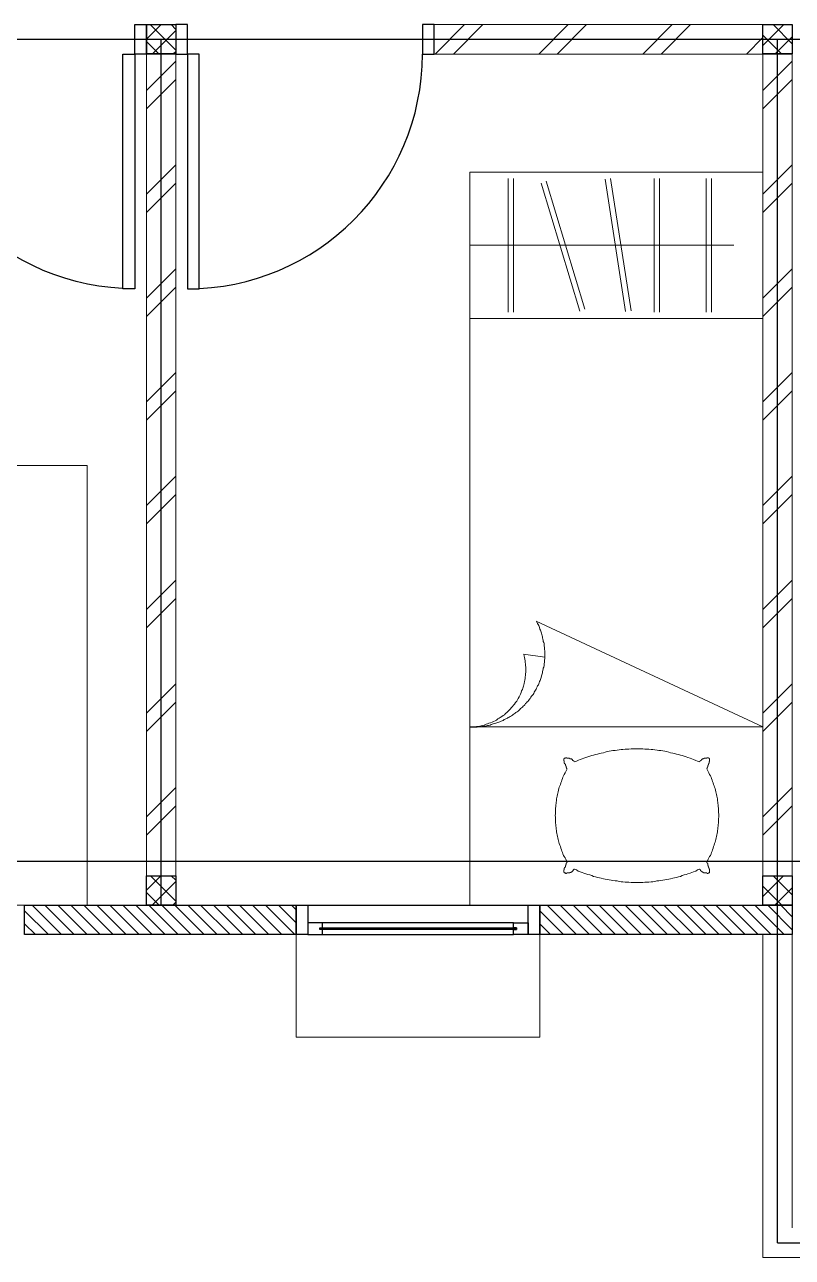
# Model space of a CAD drawing. Header units: millimetres. Extents: x -324 to 75, y -297 to 70.
# Drawn here: x -14.871 to -12.256, y -3.475 to 0.725 of the extents above; entities that cross this region are included whole.
import ezdxf

# ---------------------------------------------------------------- set-up
doc = ezdxf.new("R2010")
doc.units = ezdxf.units.MM
doc.linetypes.add('DASHDOT', pattern=[1, 0.5, -0.25, 0, -0.25])
doc.layers.get('defpoints').update_dxf_attribs({"color": 1})
for name, color, linetype, lineweight in [('ars', 11, 'Continuous', 0), ('KOL', 1, 'Continuous', 30), ('KOLOM', 4, 'Continuous', 9), ('lan', 7, 'Continuous', 15), ('NOT', 7, 'Continuous', 20), ('tem', 5, 'Continuous', 20)]:
    doc.layers.add(name, color=color, linetype=linetype, lineweight=lineweight)
doc.layers.add('as', color=1, linetype='Continuous', plot=False)
doc.layers.add('Kusen', color=30, linetype='Continuous')

# ---------------------------------------------------------------- blocks, each defined once
blk = doc.blocks.new('T. J2')
at = {"layer": 'Kusen'}
for p, q in [((-0.3692, 0.1), (0.2808, 0.1)), ((0.2808, 0.06), (-0.3692, 0.06)), ((-0.4192, 0), (0.3308, 0))]:
    blk.add_line(p, q, dxfattribs=at)
for points in [[(-0.4592, 0), (-0.4192, 0), (-0.4192, 0.1), (-0.4592, 0.1)], [(0.3308, 0), (0.3708, 0), (0.3708, 0.1), (0.3308, 0.1)]]:
    blk.add_lwpolyline(points, close=True, dxfattribs=at)
for points in [[(-0.3692, 0.0775), (-0.3692, 0.06), (-0.4192, 0.06), (-0.4192, 0.1), (-0.3692, 0.1), (-0.3692, 0.0825), (-0.3792, 0.0825), (-0.3792, 0.0775), (-0.3692, 0.0775)], [(0.2808, 0.0775), (0.2808, 0.06), (0.3308, 0.06), (0.3308, 0.1), (0.2808, 0.1), (0.2808, 0.0825), (0.2908, 0.0825), (0.2908, 0.0775), (0.2808, 0.0775)]]:
    blk.add_lwpolyline(points, dxfattribs=at)
at = {"layer": 'Kusen', "color": 141}
blk.add_lwpolyline([(-0.3792, 0.0775), (0.2908, 0.0775), (0.2908, 0.0825), (-0.3792, 0.0825)], close=True, dxfattribs=at)
blk = doc.blocks.new('P.80')
at = {"layer": 'Kusen'}
for points in [[(-69.8094, -74.8368), (-69.7694, -74.8368), (-69.7694, -74.0368), (-69.8094, -74.0368)], [(-70.6094, -74.9368), (-70.5694, -74.9368), (-70.5694, -74.8368), (-70.6094, -74.8368)], [(-69.7694, -74.9368), (-69.7294, -74.9368), (-69.7294, -74.8368), (-69.7694, -74.8368)]]:
    blk.add_lwpolyline(points, close=True, dxfattribs=at)
blk.add_arc((-69.7694, -74.8368), 0.8, 90, 180, dxfattribs=at)
blk = doc.blocks.new('K 10.10')
at = {"layer": 'ars'}
h = blk.add_hatch(dxfattribs=at)
h.set_pattern_fill('_USER', color=256, scale=0.05, angle=45, double=1, pattern_type=0)
h.set_pattern_definition([(45, (0, 0), (-0.035355339, 0.035355339), []), (135, (0, 0), (-0.035355339, -0.035355339), [])])
h.paths.add_polyline_path([(1560.5383, 1380.4069), (1560.6383, 1380.4069), (1560.6383, 1380.5069), (1560.5383, 1380.5069)])
at = {"layer": 'KOL'}
blk.add_lwpolyline([(1560.5383, 1380.4069), (1560.6383, 1380.4069), (1560.6383, 1380.5069), (1560.5383, 1380.5069)], close=True, dxfattribs=at)
blk = doc.blocks.new('BED2')
blk.add_lwpolyline([(-0.4994, 1.9988), (0.4994, 1.9988), (0.4994, 0), (-0.4994, 0)], close=True)
for points in [[(0.4994, 1.9988), (0.4994, 0)], [(-0.1435, 1.8765), (-0.1435, 1.8765), (-0.1435, 1.8765), (-0.1447, 1.8765), (-0.1447, 1.8777), (-0.1447, 1.8789), (-0.1471, 1.8789), (-0.1471, 1.8814), (-0.1495, 1.8814), (-0.1495, 1.8826), (-0.1495, 1.8826), (-0.1495, 1.8838), (-0.1519, 1.8838), (-0.1519, 1.8862), (-0.1556, 1.8862), (-0.1556, 1.8874), (-0.158, 1.8874), (-0.158, 1.8886), (-0.1592, 1.8886), (-0.1592, 1.8886), (-0.1689, 1.8886), (-0.1689, 1.8898), (-0.1701, 1.8898), (-0.1701, 1.891), (-0.1737, 1.891), (-0.1737, 1.8898), (-0.1737, 1.8898), (-0.1737, 1.8886), (-0.1774, 1.8886), (-0.1774, 1.8886), (-0.1774, 1.8886), (-0.1774, 1.8862), (-0.1786, 1.8862), (-0.1786, 1.8789), (-0.1774, 1.8789), (-0.1774, 1.8765), (-0.1774, 1.8765), (-0.1774, 1.8729), (-0.1762, 1.8729), (-0.1762, 1.8705), (-0.1749, 1.8705), (-0.1749, 1.868), (-0.1737, 1.868), (-0.1737, 1.8668), (-0.1737, 1.8668), (-0.1737, 1.8632), (-0.1725, 1.8632), (-0.1725, 1.8608), (-0.1713, 1.8608), (-0.1713, 1.8571), (-0.1713, 1.8571), (-0.1713, 1.8559), (-0.1701, 1.8559), (-0.1701, 1.8547), (-0.1689, 1.8547), (-0.1689, 1.8523), (-0.1677, 1.8523)], [(0.2827, 1.8765), (0.2766, 1.8789), (0.2706, 1.8826), (0.2633, 1.885), (0.2573, 1.8874), (0.2512, 1.8898), (0.2439, 1.8923), (0.2379, 1.8947), (0.2306, 1.8959), (0.2246, 1.8983), (0.2185, 1.9007), (0.2113, 1.9019), (0.2052, 1.9044), (0.1979, 1.9056), (0.1919, 1.9068), (0.1846, 1.9092), (0.1786, 1.9104), (0.1713, 1.9116), (0.1653, 1.9128), (0.158, 1.914), (0.1519, 1.9153), (0.1447, 1.9165), (0.1374, 1.9165), (0.1314, 1.9177), (0.1241, 1.9189), (0.118, 1.9189), (0.1108, 1.9201), (0.1047, 1.9201), (0.0975, 1.9201), (0.0902, 1.9213), (0.0841, 1.9213), (0.0769, 1.9213), (0.0708, 1.9213), (0.0636, 1.9213), (0.0563, 1.9213), (0.0502, 1.9213), (0.043, 1.9201), (0.0369, 1.9201), (0.0297, 1.9201), (0.0224, 1.9189), (0.0163, 1.9189), (0.0091, 1.9177), (0.003, 1.9165), (-0.0042, 1.9165), (-0.0115, 1.9153), (-0.0176, 1.914), (-0.0248, 1.9128), (-0.0309, 1.9116), (-0.0381, 1.9104), (-0.0442, 1.9092), (-0.0515, 1.9068), (-0.0575, 1.9056), (-0.0648, 1.9044), (-0.0708, 1.9019), (-0.0781, 1.9007), (-0.0841, 1.8983), (-0.0902, 1.8959), (-0.0975, 1.8947), (-0.1035, 1.8923), (-0.1108, 1.8898), (-0.1168, 1.8874), (-0.1229, 1.885), (-0.1301, 1.8826), (-0.1362, 1.8789), (-0.1423, 1.8765)], [(0.3081, 1.8523), (0.3081, 1.8523), (0.3081, 1.8547), (0.3093, 1.8547), (0.3093, 1.8559), (0.3105, 1.8559), (0.3105, 1.8571), (0.3117, 1.8571), (0.3117, 1.8608), (0.3117, 1.8608), (0.3117, 1.8632), (0.313, 1.8632), (0.313, 1.8668), (0.3142, 1.8668), (0.3142, 1.868), (0.3142, 1.868), (0.3142, 1.8705), (0.3154, 1.8705), (0.3154, 1.8729), (0.3166, 1.8729), (0.3166, 1.8765), (0.3178, 1.8765), (0.3178, 1.8789), (0.3178, 1.8789), (0.3178, 1.8862), (0.3178, 1.8862), (0.3178, 1.8886), (0.3166, 1.8886), (0.3166, 1.8886), (0.3142, 1.8886), (0.3142, 1.8898), (0.313, 1.8898), (0.313, 1.891), (0.3093, 1.891), (0.3093, 1.8898), (0.3081, 1.8898), (0.3081, 1.8886), (0.2996, 1.8886), (0.2996, 1.8886), (0.2972, 1.8886), (0.2972, 1.8874), (0.296, 1.8874), (0.296, 1.8862), (0.2924, 1.8862), (0.2924, 1.8838), (0.29, 1.8838), (0.29, 1.8826), (0.2887, 1.8826), (0.2887, 1.8814), (0.2863, 1.8814), (0.2863, 1.8789), (0.2851, 1.8789), (0.2851, 1.8777), (0.2839, 1.8777), (0.2839, 1.8765), (0.2839, 1.8765), (0.2839, 1.8765), (0.2827, 1.8765)], [(-0.1677, 1.8523), (-0.1701, 1.8475), (-0.1725, 1.8426), (-0.1749, 1.8378), (-0.1774, 1.8329), (-0.1798, 1.8293), (-0.1822, 1.8245), (-0.1834, 1.8196), (-0.1858, 1.8148), (-0.187, 1.8099), (-0.1895, 1.8051), (-0.1907, 1.799), (-0.1931, 1.7942), (-0.1943, 1.7893), (-0.1955, 1.7845), (-0.1967, 1.7797), (-0.1979, 1.7748), (-0.1992, 1.77), (-0.2004, 1.7651), (-0.2016, 1.7591), (-0.2028, 1.7542), (-0.204, 1.7494), (-0.204, 1.7446), (-0.2052, 1.7397), (-0.2052, 1.7349), (-0.2064, 1.7288), (-0.2064, 1.724), (-0.2076, 1.7191), (-0.2076, 1.7143), (-0.2076, 1.7082), (-0.2076, 1.7034), (-0.2076, 1.6985), (-0.2088, 1.6937), (-0.2076, 1.6877), (-0.2076, 1.6828), (-0.2076, 1.678), (-0.2076, 1.6731), (-0.2076, 1.6683), (-0.2064, 1.6622), (-0.2064, 1.6574), (-0.2052, 1.6525), (-0.2052, 1.6477), (-0.204, 1.6429), (-0.204, 1.6368), (-0.2028, 1.632), (-0.2016, 1.6271), (-0.2004, 1.6223), (-0.1992, 1.6174), (-0.1979, 1.6126), (-0.1967, 1.6065), (-0.1955, 1.6017), (-0.1943, 1.5969), (-0.1931, 1.592), (-0.1907, 1.5872), (-0.1895, 1.5823), (-0.187, 1.5775), (-0.1858, 1.5726), (-0.1834, 1.5678), (-0.1822, 1.563), (-0.1798, 1.5581), (-0.1774, 1.5533), (-0.1749, 1.5484), (-0.1725, 1.5436), (-0.1701, 1.5387), (-0.1677, 1.5339)], [(0.3081, 1.5339), (0.3105, 1.5387), (0.313, 1.5436), (0.3154, 1.5484), (0.3178, 1.5533), (0.3202, 1.5581), (0.3226, 1.563), (0.3238, 1.5678), (0.3263, 1.5726), (0.3275, 1.5775), (0.3299, 1.5823), (0.3311, 1.5872), (0.3335, 1.592), (0.3347, 1.5969), (0.336, 1.6017), (0.3372, 1.6065), (0.3384, 1.6126), (0.3396, 1.6174), (0.3408, 1.6223), (0.342, 1.6271), (0.3432, 1.632), (0.3444, 1.6368), (0.3444, 1.6429), (0.3456, 1.6477), (0.3456, 1.6525), (0.3469, 1.6574), (0.3469, 1.6622), (0.3481, 1.6683), (0.3481, 1.6731), (0.3481, 1.678), (0.3481, 1.6828), (0.3493, 1.6889), (0.3493, 1.6937), (0.3493, 1.6985), (0.3481, 1.7034), (0.3481, 1.7082), (0.3481, 1.7143), (0.3481, 1.7191), (0.3469, 1.724), (0.3469, 1.7288), (0.3456, 1.7349), (0.3456, 1.7397), (0.3444, 1.7446), (0.3444, 1.7494), (0.3432, 1.7542), (0.342, 1.7591), (0.3408, 1.7651), (0.3396, 1.77), (0.3384, 1.7748), (0.3372, 1.7797), (0.336, 1.7845), (0.3347, 1.7893), (0.3335, 1.7942), (0.3311, 1.799), (0.3299, 1.8051), (0.3275, 1.8099), (0.3263, 1.8148), (0.3238, 1.8196), (0.3226, 1.8245), (0.3202, 1.8293), (0.3178, 1.8329), (0.3154, 1.8378), (0.313, 1.8426), (0.3105, 1.8475), (0.3081, 1.8523)], [(-0.1677, 1.5339), (-0.1689, 1.5339), (-0.1689, 1.5327), (-0.1701, 1.5327), (-0.1701, 1.5303), (-0.1713, 1.5303), (-0.1713, 1.5278), (-0.1713, 1.5278), (-0.1713, 1.5254), (-0.1725, 1.5254), (-0.1725, 1.523), (-0.1737, 1.523), (-0.1737, 1.5206), (-0.1737, 1.5206), (-0.1737, 1.5182), (-0.1749, 1.5182), (-0.1749, 1.5169), (-0.1762, 1.5169), (-0.1762, 1.5145), (-0.1774, 1.5145), (-0.1774, 1.5097), (-0.1774, 1.5097), (-0.1774, 1.5073), (-0.1786, 1.5073), (-0.1786, 1.5), (-0.1774, 1.5), (-0.1774, 1.4988), (-0.1774, 1.4988), (-0.1774, 1.4976), (-0.1737, 1.4976), (-0.1737, 1.4964), (-0.1737, 1.4964), (-0.1737, 1.4964), (-0.1701, 1.4964), (-0.1701, 1.4964), (-0.1689, 1.4964), (-0.1689, 1.4976), (-0.1592, 1.4976), (-0.1592, 1.4988), (-0.158, 1.4988), (-0.158, 1.5), (-0.1556, 1.5), (-0.1556, 1.5), (-0.1519, 1.5), (-0.1519, 1.5024), (-0.1495, 1.5024), (-0.1495, 1.5048), (-0.1495, 1.5048), (-0.1495, 1.5061), (-0.1471, 1.5061), (-0.1471, 1.5073), (-0.1447, 1.5073), (-0.1447, 1.5085), (-0.1447, 1.5085), (-0.1435, 1.5085), (-0.1435, 1.5097), (-0.1435, 1.5097)], [(0.2839, 1.5097), (0.2839, 1.5085), (0.2839, 1.5085), (0.2839, 1.5085), (0.2851, 1.5085), (0.2851, 1.5073), (0.2863, 1.5073), (0.2863, 1.5061), (0.2887, 1.5061), (0.2887, 1.5048), (0.29, 1.5048), (0.29, 1.5024), (0.2924, 1.5024), (0.2924, 1.5), (0.296, 1.5), (0.296, 1.5), (0.2972, 1.5), (0.2972, 1.4988), (0.2996, 1.4988), (0.2996, 1.4976), (0.3081, 1.4976), (0.3081, 1.4964), (0.3093, 1.4964), (0.3093, 1.4964), (0.313, 1.4964), (0.313, 1.4964), (0.3142, 1.4964), (0.3142, 1.4976), (0.3166, 1.4976), (0.3166, 1.4988), (0.3178, 1.4988), (0.3178, 1.5), (0.3178, 1.5), (0.3178, 1.5073), (0.3178, 1.5073), (0.3178, 1.5097), (0.3166, 1.5097), (0.3166, 1.5145), (0.3154, 1.5145), (0.3154, 1.5169), (0.3142, 1.5169), (0.3142, 1.5182), (0.3142, 1.5182), (0.3142, 1.5206), (0.313, 1.5206), (0.313, 1.523), (0.3117, 1.523), (0.3117, 1.5254), (0.3117, 1.5254), (0.3117, 1.5278), (0.3105, 1.5278), (0.3105, 1.5303), (0.3093, 1.5303), (0.3093, 1.5327), (0.3081, 1.5327), (0.3081, 1.5339), (0.3081, 1.5339)], [(-0.1423, 1.5109), (-0.1362, 1.5085), (-0.1289, 1.5048), (-0.1229, 1.5024), (-0.1168, 1.5), (-0.1108, 1.4976), (-0.1035, 1.4952), (-0.0975, 1.4939), (-0.0902, 1.4915), (-0.0841, 1.4891), (-0.0781, 1.4879), (-0.0708, 1.4855), (-0.0648, 1.4843), (-0.0575, 1.4818), (-0.0515, 1.4806), (-0.0442, 1.4794), (-0.0381, 1.477), (-0.0309, 1.4758), (-0.0248, 1.4746), (-0.0176, 1.4734), (-0.0115, 1.4722), (-0.0042, 1.4722), (0.003, 1.4709), (0.0091, 1.4697), (0.0163, 1.4685), (0.0224, 1.4685), (0.0297, 1.4673), (0.0369, 1.4673), (0.043, 1.4673), (0.0502, 1.4661), (0.0563, 1.4661), (0.0636, 1.4661), (0.0708, 1.4661), (0.0769, 1.4661), (0.0841, 1.4661), (0.0902, 1.4661), (0.0975, 1.4673), (0.1047, 1.4673), (0.1108, 1.4673), (0.118, 1.4685), (0.1241, 1.4685), (0.1314, 1.4697), (0.1386, 1.4709), (0.1447, 1.4722), (0.1519, 1.4722), (0.158, 1.4734), (0.1653, 1.4746), (0.1713, 1.4758), (0.1786, 1.477), (0.1846, 1.4794), (0.1919, 1.4806), (0.1979, 1.4818), (0.2052, 1.4843), (0.2113, 1.4855), (0.2185, 1.4879), (0.2246, 1.4891), (0.2306, 1.4915), (0.2379, 1.4939), (0.2439, 1.4952), (0.2512, 1.4976), (0.2573, 1.5), (0.2633, 1.5024), (0.2706, 1.5061), (0.2766, 1.5085), (0.2827, 1.5109)], [(0.2827, 1.5097), (0.2839, 1.5097)], [(-0.3154, 1.1441), (-0.3142, 1.1501), (-0.313, 1.155), (-0.3117, 1.161), (-0.3105, 1.1659), (-0.3105, 1.1719), (-0.3093, 1.1768), (-0.3093, 1.1828), (-0.3081, 1.1877), (-0.3081, 1.1937), (-0.3081, 1.1998), (-0.3081, 1.2046), (-0.3093, 1.2107), (-0.3093, 1.2155), (-0.3105, 1.2215), (-0.3105, 1.2264), (-0.3117, 1.2324), (-0.313, 1.2373), (-0.3142, 1.2433), (-0.3154, 1.2482), (-0.3166, 1.253), (-0.319, 1.2591), (-0.3202, 1.2639), (-0.3226, 1.2688), (-0.3238, 1.2748), (-0.3263, 1.2797), (-0.3287, 1.2845), (-0.3311, 1.2893), (-0.3347, 1.2942), (-0.3372, 1.299), (-0.3396, 1.3039), (-0.3432, 1.3087), (-0.3469, 1.3136), (-0.3505, 1.3172), (-0.3541, 1.322), (-0.3577, 1.3257), (-0.3614, 1.3305), (-0.365, 1.3341), (-0.3686, 1.3378), (-0.3735, 1.3426), (-0.3771, 1.3462), (-0.3808, 1.3499), (-0.3856, 1.3523), (-0.3904, 1.3559), (-0.3953, 1.3596), (-0.3989, 1.362), (-0.4038, 1.3644), (-0.4086, 1.368), (-0.4134, 1.3705), (-0.4183, 1.3729), (-0.4231, 1.3753), (-0.4292, 1.3777), (-0.434, 1.3789), (-0.4389, 1.3814), (-0.4437, 1.3826), (-0.4498, 1.385), (-0.4546, 1.3862), (-0.4607, 1.3874), (-0.4655, 1.3886), (-0.4715, 1.3898), (-0.4764, 1.3898), (-0.4824, 1.391), (-0.4873, 1.391), (-0.4933, 1.3923), (-0.4994, 1.3923)], [(-0.2718, 1.0315), (-0.2706, 1.0351), (-0.2682, 1.0387), (-0.2669, 1.0424), (-0.2645, 1.046), (-0.2633, 1.0496), (-0.2621, 1.0533), (-0.2609, 1.0581), (-0.2585, 1.0617), (-0.2573, 1.0654), (-0.2561, 1.069), (-0.2548, 1.0726), (-0.2536, 1.0763), (-0.2524, 1.0811), (-0.2512, 1.0847), (-0.2512, 1.0884), (-0.25, 1.092), (-0.2488, 1.0956), (-0.2488, 1.1005), (-0.2476, 1.1041), (-0.2464, 1.1077), (-0.2464, 1.1114), (-0.2464, 1.1162), (-0.2452, 1.1199), (-0.2452, 1.1235), (-0.2452, 1.1283), (-0.2439, 1.132), (-0.2439, 1.1356), (-0.2439, 1.1392), (-0.2439, 1.1441), (-0.2439, 1.1477), (-0.2439, 1.1513), (-0.2439, 1.1562), (-0.2439, 1.1598), (-0.2452, 1.1634), (-0.2452, 1.1671), (-0.2452, 1.1719), (-0.2464, 1.1755), (-0.2464, 1.1792), (-0.2464, 1.1828), (-0.2476, 1.1877), (-0.2488, 1.1913), (-0.2488, 1.1949), (-0.25, 1.1985), (-0.2512, 1.2034), (-0.2512, 1.207), (-0.2524, 1.2107), (-0.2536, 1.2143), (-0.2548, 1.2179), (-0.2561, 1.2228), (-0.2573, 1.2264), (-0.2585, 1.23), (-0.2597, 1.2337), (-0.2621, 1.2373), (-0.2633, 1.2409), (-0.2645, 1.2446), (-0.2657, 1.2482), (-0.2682, 1.2518), (-0.2694, 1.2554), (-0.2718, 1.2591), (-0.273, 1.2627), (-0.2754, 1.2663), (-0.2778, 1.27), (-0.2803, 1.2736), (-0.2815, 1.2772), (-0.2839, 1.2809), (-0.2863, 1.2845), (-0.2887, 1.2869), (-0.2912, 1.2906), (-0.2936, 1.2942), (-0.296, 1.2966), (-0.2984, 1.3002), (-0.3008, 1.3039), (-0.3033, 1.3063), (-0.3057, 1.3099), (-0.3093, 1.3123), (-0.3117, 1.316), (-0.3142, 1.3184), (-0.3178, 1.3208), (-0.3202, 1.3245), (-0.3226, 1.3269), (-0.3263, 1.3293), (-0.3287, 1.3317), (-0.3323, 1.3354), (-0.3347, 1.3378), (-0.3384, 1.3402), (-0.342, 1.3426), (-0.3444, 1.345), (-0.3481, 1.3475), (-0.3517, 1.3487), (-0.3541, 1.3511), (-0.3577, 1.3535), (-0.3614, 1.3559), (-0.365, 1.3584), (-0.3686, 1.3596), (-0.3711, 1.362), (-0.3747, 1.3632), (-0.3783, 1.3656), (-0.382, 1.3668), (-0.3856, 1.3692), (-0.3892, 1.3705), (-0.3929, 1.3717), (-0.3965, 1.3741), (-0.4001, 1.3753), (-0.4038, 1.3765), (-0.4074, 1.3777), (-0.411, 1.3789), (-0.4159, 1.3801), (-0.4195, 1.3814), (-0.4231, 1.3826), (-0.4268, 1.3838), (-0.4304, 1.385), (-0.4352, 1.3862), (-0.4389, 1.3862), (-0.4425, 1.3874), (-0.4461, 1.3886), (-0.451, 1.3886), (-0.4546, 1.3898), (-0.4582, 1.3898), (-0.4619, 1.391), (-0.4667, 1.391), (-0.4703, 1.391), (-0.474, 1.3923), (-0.4788, 1.3923), (-0.4824, 1.3923), (-0.4873, 1.3923), (-0.4909, 1.3923), (-0.4946, 1.3923), (-0.4994, 1.3923)], [(-0.4994, 1.391), (0.4994, 1.391)], [(0.4994, 1.391), (-0.273, 1.0315)], [(-0.2439, 1.1538), (-0.3166, 1.1441)], [(-0.4994, 0), (0.4994, 0)], [(0.4994, -0.4988), (-0.4994, -0.4988), (-0.4994, 0), (0.4994, 0), (0.4994, -0.4988)], [(-0.3686, -0.0218), (-0.3686, -0.477)], [(-0.3505, -0.477), (-0.3505, -0.0218)], [(-0.1241, -0.0254), (-0.2561, -0.4613)], [(-0.2391, -0.4685), (-0.1071, -0.0315)], [(0.0309, -0.0242), (-0.0381, -0.4746)], [(-0.02, -0.477), (0.0502, -0.0266)], [(0.1289, -0.0218), (0.1289, -0.477)], [(0.1471, -0.477), (0.1471, -0.0218)], [(0.3057, -0.0218), (0.3057, -0.477)], [(0.3238, -0.477), (0.3238, -0.0218)], [(0.4001, -0.2494), (-0.4994, -0.2494)]]:
    blk.add_lwpolyline(points)
blk = doc.blocks.new('BED1')
at = {"color": 0, "linetype": 'Continuous'}
for points in [[(1.9976, 0), (1.9976, 1.4976), (0, 1.4976), (0, 0), (1.9976, 0)], [(1.5484, 1.0993), (1.1489, 1.0993), (1.1489, 1.4976), (1.5484, 1.0993)], [(1.9346, 1.3656), (1.9443, 1.2458), (1.9467, 1.1259), (1.9467, 1.0061), (1.9443, 0.8862), (1.9346, 0.7663), (1.707, 0.7809), (1.586, 0.7663), (1.6017, 1.1404), (1.586, 1.3656), (1.8717, 1.3426), (1.9346, 1.3656)], [(1.4492, 1.0993), (1.4492, 0)], [(1.5484, 1.0993), (1.5484, 0)], [(1.9298, 0.1235), (1.7724, 0.138), (1.5799, 0.1235), (1.5981, 0.2833), (1.5799, 0.7228), (1.6634, 0.7094), (1.9298, 0.7228)], [(1.9298, 0.1235), (1.931, 0.1332), (1.9322, 0.1429), (1.9334, 0.1513), (1.9346, 0.161), (1.9346, 0.1707), (1.9358, 0.1804), (1.937, 0.1889), (1.9383, 0.1985), (1.9383, 0.2082), (1.9395, 0.2179), (1.9407, 0.2264), (1.9407, 0.2361), (1.9419, 0.2458), (1.9419, 0.2542), (1.9431, 0.2639), (1.9431, 0.2736), (1.9443, 0.2833), (1.9443, 0.2918), (1.9455, 0.3015), (1.9455, 0.3111), (1.9455, 0.3208), (1.9467, 0.3293), (1.9467, 0.339), (1.9467, 0.3487), (1.9467, 0.3584), (1.9479, 0.3668), (1.9479, 0.3765), (1.9479, 0.3862), (1.9479, 0.3959), (1.9479, 0.4044), (1.9479, 0.414), (1.9479, 0.4237), (1.9479, 0.4334), (1.9479, 0.4419), (1.9479, 0.4516), (1.9479, 0.4613), (1.9479, 0.4709), (1.9479, 0.4794), (1.9467, 0.4891), (1.9467, 0.4988), (1.9467, 0.5085), (1.9467, 0.5169), (1.9455, 0.5266), (1.9455, 0.5363), (1.9455, 0.546), (1.9443, 0.5545), (1.9443, 0.5642), (1.9431, 0.5738), (1.9431, 0.5835), (1.9419, 0.592), (1.9419, 0.6017), (1.9407, 0.6114), (1.9407, 0.6199), (1.9395, 0.6295), (1.9383, 0.6392), (1.9383, 0.6489), (1.937, 0.6574), (1.9358, 0.6671), (1.9346, 0.6768), (1.9346, 0.6864), (1.9334, 0.6949), (1.9322, 0.7046), (1.931, 0.7143), (1.9298, 0.7228)]]:
    blk.add_lwpolyline(points, dxfattribs=at)
blk = doc.blocks.new('A-2')
at = {"layer": 'ars'}
h = blk.add_hatch(dxfattribs=at)
h.set_pattern_fill('TEMBOK', color=256, scale=0.25)
h.set_pattern_definition([(45, (77.3238, -0.8551), (-0.1767767, 0.1767767), []), (45, (77.3863, -0.8551), (-0.1767767, 0.1767767), [])])
h.paths.add_polyline_path([(39.14, 2.9695), (40.26, 2.9695), (40.26, 2.8695), (39.14, 2.8695)])
h = blk.add_hatch(dxfattribs=at)
h.set_pattern_fill('TEMBOK', color=256, scale=0.25)
h.set_pattern_definition([(45, (74.3438, -0.8551), (-0.1767767, 0.1767767), []), (45, (74.4063, -0.8551), (-0.1767767, 0.1767767), [])])
h.paths.add_polyline_path([(38.26, 2.8695), (38.16, 2.8695), (38.16, 0.0695), (38.26, 0.0695)])
h = blk.add_hatch(dxfattribs=at)
h.set_pattern_fill('TEMBOK', color=256, scale=0.25)
h.set_pattern_definition([(45, (76.4438, -0.8551), (-0.1767767, 0.1767767), []), (45, (76.5063, -0.8551), (-0.1767767, 0.1767767), [])])
h.paths.add_polyline_path([(40.36, 2.8695), (40.26, 2.8695), (40.26, 0.0695), (40.36, 0.0695)])
h = blk.add_hatch(dxfattribs=at)
h.set_pattern_fill('ANSI31', color=256, scale=0.25, angle=180, style=0)
h.set_pattern_definition([(135, (-449.867725, -326.73004), (0.0220970869, 0.0220970869), [])])
h.paths.add_polyline_path([(37.745, -0.0305), (38.67, -0.0305), (38.67, -0.1305), (37.745, -0.1305)])
h = blk.add_hatch(dxfattribs=at)
h.set_pattern_fill('ANSI31', color=256, scale=0.25, angle=180, style=0)
h.set_pattern_definition([(135, (-448.112725, -326.73004), (0.0220970869, 0.0220970869), [])])
h.paths.add_polyline_path([(39.5, -0.0305), (40.36, -0.0305), (40.36, -0.1305), (39.5, -0.1305)])
at = {"layer": 'as'}
for p, q in [((35.71, 2.9195), (41.91, 2.9195)), ((38.21, -0.0305), (38.21, 2.9195)), ((40.31, -1.1805), (40.31, 2.9195)), ((-32.49, 0.1195), (41.91, 0.1195)), ((40.31, -1.1805), (41.81, -1.1805))]:
    blk.add_line(p, q, dxfattribs=at)
at = {"layer": 'KOL'}
for points in [[(37.745, -0.0305), (38.67, -0.0305), (38.67, -0.1305), (37.745, -0.1305)], [(39.5, -0.0305), (40.36, -0.0305), (40.36, -0.1305), (39.5, -0.1305)]]:
    blk.add_lwpolyline(points, close=True, dxfattribs=at)
at = {"layer": 'lan'}
for p, q in [((38.67, -0.1305), (38.67, -0.4805)), ((39.5, -0.1305), (39.5, -0.4805)), ((40.26, -0.1305), (40.26, -1.2305)), ((40.36, -0.1305), (40.36, -1.1305)), ((39.5, -0.4805), (38.67, -0.4805)), ((40.26, -1.2305), (41.91, -1.2305))]:
    blk.add_line(p, q, dxfattribs=at)
at = {"layer": 'tem'}
for points in [[(40.26, 2.8695), (39.14, 2.8695), (39.14, 2.9695), (40.26, 2.9695)], [(38.16, 2.8695), (38.26, 2.8695), (38.26, 0.0695), (38.16, 0.0695)], [(40.26, 2.8695), (40.36, 2.8695), (40.36, 0.0695), (40.26, 0.0695)]]:
    blk.add_lwpolyline(points, close=True, dxfattribs=at)
at = {"layer": 'ars', "xscale": -1, "rotation": 180}
blk.add_blockref('BED2', (39.7606, 1.9683), dxfattribs=at)
at = {"layer": 'ars', "rotation": 180}
blk.add_blockref('BED1', (37.9576, 1.4671), dxfattribs=at)
at = {"layer": 'KOLOM', "extrusion": (0, 0, -1), "zscale": -1}
for p in [(-1598.7983, -1377.5373), (-1600.8983, -1377.5373), (-1598.7983, -1380.4373), (-1600.8983, -1380.4373)]:
    blk.add_blockref('K 10.10', p, dxfattribs=at)
at = {"layer": 'Kusen', "xscale": -1, "rotation": 180}
for name, p in [('P.80', (107.8894, -71.9673)), ('T. J2', (39.1292, -0.0305))]:
    blk.add_blockref(name, p, dxfattribs=at)
at = {"layer": 'Kusen', "rotation": 180}
blk.add_blockref('P.80', (-31.4694, -71.9673), dxfattribs=at)

msp = doc.modelspace()

# ---------------------------------------------------------------- linework, layer by layer
at = {"layer": 'NOT', "linetype": 'DASHDOT', "ltscale": 3}
msp.add_line((-6.6362, -2.1246), (-18.9634, -2.1246), dxfattribs=at)

# ---------------------------------------------------------------- block references
at = {"layer": 'defpoints'}
msp.add_blockref('A-2', (-52.6163, -2.2441), dxfattribs=at)

doc.saveas('drawing.dxf')
